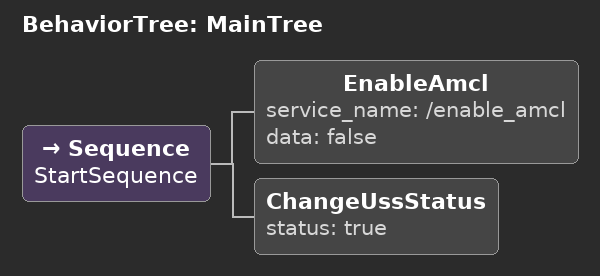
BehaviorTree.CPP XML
<root main_tree_to_execute="MainTree">
  <BehaviorTree ID="MainTree">
    <Sequence name="StartSequence">
      <!-- 打开平台 -->
      <!--OpenPlatform name="open_platform"/-->
      <!-- 等待5s -->
      <!--Wait wait_duration="5"/-->
      <!-- 夹取水桶 -->
      <!--ClampWater name="clamp_water"/-->
      <!-- 关闭AMCL定位服务 -->
      <EnableAmcl service_name="/enable_amcl" data="false"/>
      <ChangeUssStatus status="true"/>
      <!--Wait wait_duration="1"/-->
      <!-- 禁用 TF 广播（使用默认值） -->
      <!--SetTfBroadcast enable="false"/-->

    </Sequence>
  </BehaviorTree>
</root>
